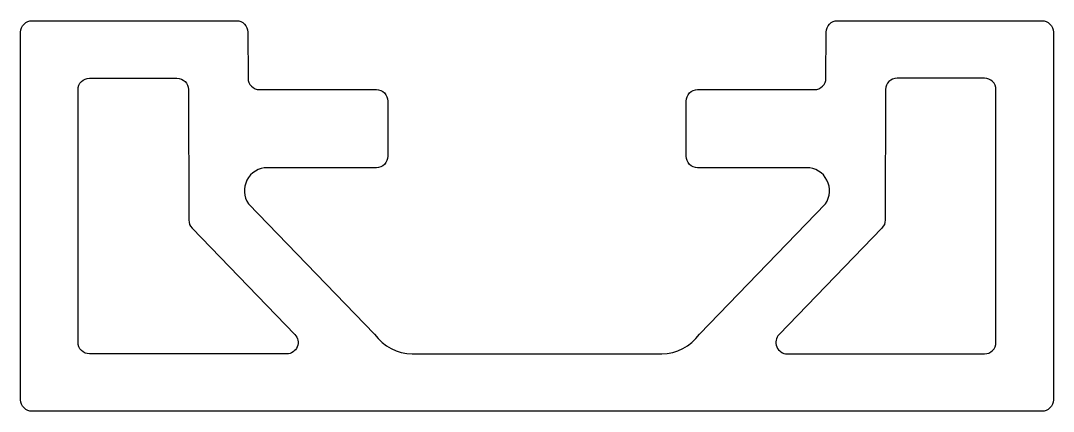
# Model space of a CAD drawing. Extents: x 136.6 to 181.6, y 209.3 to 226.3.
import ezdxf

# ---------------------------------------------------------------- set-up
doc = ezdxf.new("R2010")
doc.units = 0
doc.header["$LTSCALE"] = 15
doc.layers.get('0').update_dxf_attribs({"linetype": 'CONTINUOUS'})

msp = doc.modelspace()

# ---------------------------------------------------------------- linework, layer by layer
at = {"color": 0, "linetype": 'BYBLOCK'}
for points in [[(181.594, 209.767, -0.414214), (181.094, 209.267), (137.094, 209.267, -0.414214), (136.594, 209.767), (136.594, 225.767, -0.414214), (137.094, 226.267), (145.996, 226.267, -0.413299), (146.496, 225.769), (146.502, 223.766, 0.413299), (147.002, 223.267), (152.094, 223.267, -0.414214), (152.594, 222.767), (152.594, 220.367, -0.414214), (152.094, 219.867), (147.344, 219.867, 0.606275), (146.524, 218.295), (152.019, 212.623, 0.245117), (153.659, 211.767), (164.53, 211.767, 0.245117), (166.17, 212.623), (171.664, 218.295, 0.606275), (170.844, 219.867), (166.094, 219.867, -0.414214), (165.594, 220.367), (165.594, 222.767, -0.414214), (166.094, 223.267), (171.187, 223.267, 0.413299), (171.687, 223.766), (171.693, 225.769, -0.413299), (172.193, 226.267), (181.094, 226.267, -0.414214), (181.594, 225.767)], [(148.545, 212.615, -0.662431), (148.186, 211.767), (139.594, 211.767, -0.414214), (139.094, 212.267), (139.094, 223.267, -0.414214), (139.594, 223.767), (143.404, 223.767, -0.413299), (143.904, 223.269), (143.922, 217.59, 0.193963), (144.062, 217.243)], [(174.126, 217.243), (169.643, 212.615, 0.662431), (170.003, 211.767), (178.594, 211.767, 0.414214), (179.094, 212.267), (179.094, 223.267, 0.414214), (178.594, 223.767), (174.785, 223.767, 0.413299), (174.285, 223.269), (174.267, 217.59, -0.193963)]]:
    msp.add_lwpolyline(points, format="xyb", close=True, dxfattribs=at)

doc.saveas('drawing.dxf')
